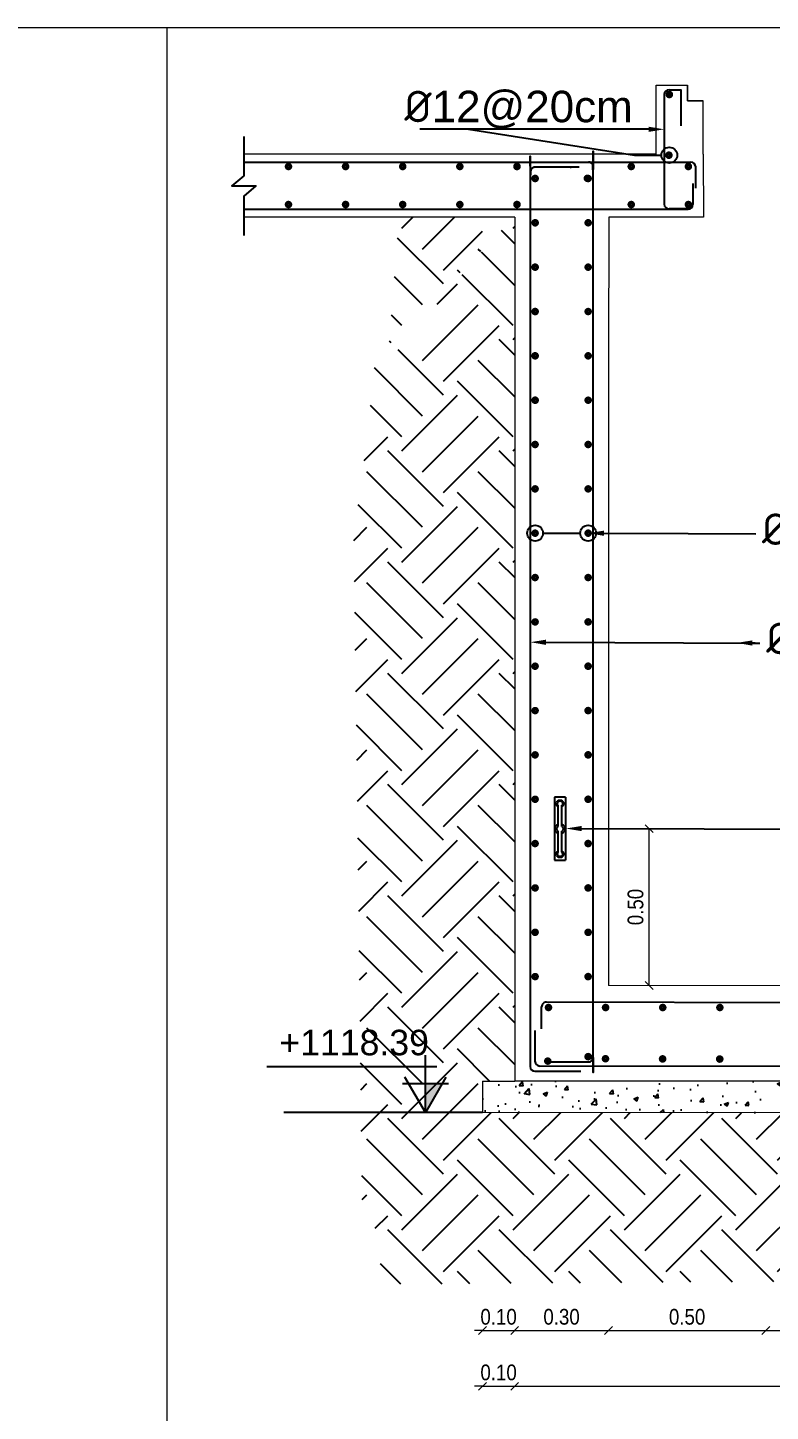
# Model space of a CAD drawing. Header units: metres. Extents: x -55 to 193, y -43 to 92.
# Drawn here: x 145.07 to 154.51, y -6.85 to 10.74 of the extents above; entities that cross this region are included whole.
import ezdxf
from ezdxf import colors
from ezdxf.entities.mleader import LeaderData, LeaderLine
from ezdxf.math import Vec2, Vec3

# ---------------------------------------------------------------- set-up
doc = ezdxf.new("R2010")
doc.units = ezdxf.units.M
doc.header["$MEASUREMENT"] = 0
for name, color, linetype in [('$0$G-G-HATCH', 9, 'Continuous'), ('A-G-HATCH', 9, 'Continuous'), ('A-LEVELS', 9, 'Continuous'), ('L2', 9, 'Continuous'), ('S-BAR', 6, 'Continuous'), ('S-Leaders', 137, 'Continuous'), ('S-Steel', 3, 'Continuous'), ('S-SYMPOLS', 6, 'Continuous'), ('S-Water Stop', 9, 'Continuous'), ('steel', 3, 'Continuous')]:
    doc.layers.add(name, color=color, linetype=linetype)
doc.layers.add('S-CONCRETE', color=2, linetype='Continuous', lineweight=15)
doc.layers.add('S-DIMENSIONS', color=134, linetype='Continuous', lineweight=13)
doc.styles.add('ARIAL', font='arial.ttf')
doc.styles.add('Site 1-200 (m)', font='arial.ttf', dxfattribs={"width": 0.85, "height": 0.2})
doc.styles.add('Tahoma', font='arial.ttf')
doc.dimstyles.new('1-25--', dxfattribs={"dimtxt": 0.36, "dimasz": 0.1, "dimexe": 0.144, "dimexo": 0.144, "dimgap": 0.072, "dimtad": 1, "dimlfac": 0.25, "dimzin": 1, "dimdsep": 46, "dimtxsty": 'Site 1-200 (m)', "dimblk": 'OBLIQUE', "dimcen": 90, "dimse1": 1, "dimse2": 1, "dimclrd": 256, "dimclrt": 256, "dimadec": 3, "dimazin": 0, "dimtfac": 1, "dimtix": 1, "dimtmove": 2, "dimatfit": 3, "dimfxl": 0.144, "dimtolj": 1, "dimlwd": -1, "dimarcsym": 0})

# ---------------------------------------------------------------- blocks, each defined once
blk = doc.blocks.new('_OBLIQUE')
at = {"color": 0, "linetype": 'ByBlock'}
blk.add_line((-0.5, -0.5), (0.5, 0.5), dxfattribs=at)
blk = doc.blocks.new('*D97')
at = {"layer": 'S-DIMENSIONS', "transparency": 16777216}
for p, q in [((150.849, -5.822), (150.749, -5.822)), ((150.849, -5.822), (151.259, -5.822)), ((151.259, -5.822), (151.359, -5.822))]:
    blk.add_line(p, q, dxfattribs=at)
at = {"layer": 'S-DIMENSIONS', "transparency": 16777216, "xscale": 0.1, "yscale": 0.1, "zscale": 0.1}
blk.add_blockref('_OBLIQUE', (150.849, -5.822), dxfattribs=at)
at = {"layer": 'S-DIMENSIONS', "transparency": 16777216, "xscale": 0.1, "yscale": 0.1, "zscale": 0.1, "rotation": 180}
blk.add_blockref('_OBLIQUE', (151.259, -5.822), dxfattribs=at)
at = {"layer": 'S-DIMENSIONS', "transparency": 16777216, "insert": (151.054, -5.648), "char_height": 0.2, "attachment_point": 5, "style": 'Site 1-200 (m)'}
blk.add_mtext('\\A1;0.10', dxfattribs=at)
blk = doc.blocks.new('*D98')
at = {"layer": 'S-DIMENSIONS', "transparency": 16777216}
blk.add_line((151.259, -5.822), (152.449, -5.822), dxfattribs=at)
at = {"layer": 'S-DIMENSIONS', "transparency": 16777216, "xscale": 0.1, "yscale": 0.1, "zscale": 0.1, "rotation": 180}
blk.add_blockref('_OBLIQUE', (151.259, -5.822), dxfattribs=at)
at = {"layer": 'S-DIMENSIONS', "transparency": 16777216, "xscale": 0.1, "yscale": 0.1, "zscale": 0.1}
blk.add_blockref('_OBLIQUE', (152.449, -5.822), dxfattribs=at)
at = {"layer": 'S-DIMENSIONS', "transparency": 16777216, "insert": (151.854, -5.648), "char_height": 0.2, "attachment_point": 5, "style": 'Site 1-200 (m)'}
blk.add_mtext('\\A1;0.30', dxfattribs=at)
blk = doc.blocks.new('*D99')
at = {"layer": 'S-DIMENSIONS', "transparency": 16777216}
blk.add_line((152.449, -5.822), (154.449, -5.822), dxfattribs=at)
at = {"layer": 'S-DIMENSIONS', "transparency": 16777216, "xscale": 0.1, "yscale": 0.1, "zscale": 0.1, "rotation": 180}
blk.add_blockref('_OBLIQUE', (152.449, -5.822), dxfattribs=at)
at = {"layer": 'S-DIMENSIONS', "transparency": 16777216, "xscale": 0.1, "yscale": 0.1, "zscale": 0.1}
blk.add_blockref('_OBLIQUE', (154.449, -5.822), dxfattribs=at)
at = {"layer": 'S-DIMENSIONS', "transparency": 16777216, "insert": (153.449, -5.648), "char_height": 0.2, "attachment_point": 5, "style": 'Site 1-200 (m)'}
blk.add_mtext('\\A1;0.50', dxfattribs=at)
blk = doc.blocks.new('*D100')
at = {"layer": 'S-DIMENSIONS', "transparency": 16777216}
blk.add_line((152.449, -5.822), (162.315, -5.822), dxfattribs=at)
at = {"layer": 'S-DIMENSIONS', "transparency": 16777216, "xscale": 0.1, "yscale": 0.1, "zscale": 0.1, "rotation": 180}
blk.add_blockref('_OBLIQUE', (152.449, -5.822), dxfattribs=at)
at = {"layer": 'S-DIMENSIONS', "transparency": 16777216, "xscale": 0.1, "yscale": 0.1, "zscale": 0.1}
blk.add_blockref('_OBLIQUE', (162.315, -5.822), dxfattribs=at)
at = {"layer": 'S-DIMENSIONS', "transparency": 16777216, "insert": (157.382, -5.649), "char_height": 0.2, "attachment_point": 5, "style": 'Site 1-200 (m)'}
blk.add_mtext('\\A1;2.47', dxfattribs=at)
blk = doc.blocks.new('*D104')
at = {"layer": 'S-DIMENSIONS', "transparency": 16777216}
for p, q in [((150.849, -6.53), (150.749, -6.53)), ((150.849, -6.53), (151.259, -6.53)), ((151.259, -6.53), (151.359, -6.53))]:
    blk.add_line(p, q, dxfattribs=at)
at = {"layer": 'S-DIMENSIONS', "transparency": 16777216, "xscale": 0.1, "yscale": 0.1, "zscale": 0.1}
blk.add_blockref('_OBLIQUE', (150.849, -6.53), dxfattribs=at)
at = {"layer": 'S-DIMENSIONS', "transparency": 16777216, "xscale": 0.1, "yscale": 0.1, "zscale": 0.1, "rotation": 180}
blk.add_blockref('_OBLIQUE', (151.259, -6.53), dxfattribs=at)
at = {"layer": 'S-DIMENSIONS', "transparency": 16777216, "insert": (151.054, -6.355), "char_height": 0.2, "attachment_point": 5, "style": 'Site 1-200 (m)'}
blk.add_mtext('\\A1;0.10', dxfattribs=at)
blk = doc.blocks.new('*D105')
at = {"layer": 'S-DIMENSIONS', "transparency": 16777216}
blk.add_line((151.259, -6.53), (163.523, -6.53), dxfattribs=at)
at = {"layer": 'S-DIMENSIONS', "transparency": 16777216, "xscale": 0.1, "yscale": 0.1, "zscale": 0.1, "rotation": 180}
blk.add_blockref('_OBLIQUE', (151.259, -6.53), dxfattribs=at)
at = {"layer": 'S-DIMENSIONS', "transparency": 16777216, "xscale": 0.1, "yscale": 0.1, "zscale": 0.1}
blk.add_blockref('_OBLIQUE', (163.523, -6.53), dxfattribs=at)
at = {"layer": 'S-DIMENSIONS', "transparency": 16777216, "insert": (157.391, -6.355), "char_height": 0.2, "attachment_point": 5, "style": 'Site 1-200 (m)'}
blk.add_mtext('\\A1;3.07', dxfattribs=at)
blk = doc.blocks.new('*D108')
at = {"layer": 'S-DIMENSIONS', "transparency": 16777216}
blk.add_line((164.61, -1.435), (164.61, -2.651), dxfattribs=at)
at = {"layer": 'S-DIMENSIONS', "transparency": 16777216, "xscale": 0.1, "yscale": 0.1, "zscale": 0.1}
for p, rotation in [((164.61, -1.435), 90), ((164.61, -2.651), 270)]:
    blk.add_blockref('_OBLIQUE', p, dxfattribs=dict(at, rotation=rotation))
at = {"layer": 'S-DIMENSIONS', "transparency": 16777216, "insert": (164.436, -2.043), "char_height": 0.2, "attachment_point": 5, "rotation": 90, "style": 'Site 1-200 (m)'}
blk.add_mtext('\\A1;0.30', dxfattribs=at)
blk = doc.blocks.new('*D109')
at = {"layer": 'S-DIMENSIONS', "transparency": 16777216}
for p, q in [((164.61, -2.653), (164.61, -2.553)), ((164.61, -2.653), (164.61, -3.05)), ((164.61, -3.05), (164.61, -3.15))]:
    blk.add_line(p, q, dxfattribs=at)
at = {"layer": 'S-DIMENSIONS', "transparency": 16777216, "xscale": 0.1, "yscale": 0.1, "zscale": 0.1}
for p, rotation in [((164.61, -2.653), 270), ((164.61, -3.05), 90)]:
    blk.add_blockref('_OBLIQUE', p, dxfattribs=dict(at, rotation=rotation))
at = {"layer": 'S-DIMENSIONS', "transparency": 16777216, "insert": (164.436, -2.852), "char_height": 0.2, "attachment_point": 5, "rotation": 90, "style": 'Site 1-200 (m)'}
blk.add_mtext('\\A1;0.10', dxfattribs=at)
blk = doc.blocks.new('LEV')
at = {"layer": 'A-LEVELS'}
blk.add_hatch(color=254, dxfattribs=at).paths.add_polyline_path([(0.1169, 0.2025), (0, 0.2025), (0, 0)])
for p, q in [((0, 0), (0, 0.405)), ((0.081, 0.324), (-1.119, 0.324)), ((0, 0.2025), (-0.162, 0.2025)), ((0, 0), (-0.1449, 0.2509)), ((0.1449, 0.2509), (0, 0)), ((0.162, 0.2025), (0, 0.2025))]:
    blk.add_line(p, q, dxfattribs=at)
blk = doc.blocks.new('ELEVATION LEVEL')
at = {"layer": 'A-LEVELS', "xscale": -1}
blk.add_blockref('LEV', (0, 0), dxfattribs=at)
at = {"layer": 'A-LEVELS', "style": 'ARIAL'}
blk.add_attdef('+651.35', (0.1128, 0.425), '', height=0.22, rotation=359.99934, dxfattribs=at)
blk = doc.blocks.new('A$C10643E65')
at = {"layer": 'L2'}
for p, q in [((-0.69, -0.002), (-0.69, 0.122)), ((-0.69, 0.122), (0.01, 0.122)), ((-0.367, 0.081), (-0.601, 0.081)), ((-0.367, 0.039), (-0.601, 0.039)), ((-0.079, 0.081), (-0.313, 0.081)), ((-0.079, 0.039), (-0.313, 0.039)), ((0.01, 0.122), (0.01, -0.002)), ((-0.69, -0.002), (0.01, -0.002))]:
    blk.add_line(p, q, dxfattribs=at)
for centre, radius, start, end in [((-0.621, 0.06), 0.0386, 32.2293, 327.7707), ((-0.621, 0.06), 0.0283, 46.6545, 313.3455), ((-0.34, 0.06), 0.0546, 22.1414, 157.8586), ((-0.34, 0.06), 0.0546, 202.1414, 337.8586), ((-0.34, 0.06), 0.034, 37.2189, 142.7811), ((-0.34, 0.06), 0.034, 217.2189, 322.7811), ((-0.059, 0.06), 0.0386, 212.2293, 147.7707), ((-0.059, 0.06), 0.0283, 226.6545, 133.3455)]:
    blk.add_arc(centre, radius, start, end, dxfattribs=at)
blk = doc.blocks.new('*D274')
at = {"layer": 'S-DIMENSIONS', "transparency": 16777216}
blk.add_line((152.968, -1.435), (152.968, 0.558), dxfattribs=at)
at = {"layer": 'S-DIMENSIONS', "transparency": 16777216, "xscale": 0.1, "yscale": 0.1, "zscale": 0.1}
for p, rotation in [((152.968, 0.558), 90), ((152.968, -1.435), 270)]:
    blk.add_blockref('_OBLIQUE', p, dxfattribs=dict(at, rotation=rotation))
at = {"layer": 'S-DIMENSIONS', "transparency": 16777216, "insert": (152.794, -0.439), "char_height": 0.2, "attachment_point": 5, "rotation": 90, "style": 'Site 1-200 (m)'}
blk.add_mtext('\\A1;0.50', dxfattribs=at)

msp = doc.modelspace()

# ---------------------------------------------------------------- hatches: boundary and pattern name
at = {"layer": '$0$G-G-HATCH'}
h = msp.add_hatch(dxfattribs=at)
h.set_pattern_fill('AR-CONC', color=256, scale=0.08)
h.set_pattern_definition([(50, (126.31183, -3160.25046), (0.573808146, -0.05020171), [0.06, -0.66]), (355, (126.31183, -3160.25046), (-0.11100107, 0.60175371), [0.048, -0.528]), (100.451444, (126.35965, -3160.25465), (0.46280708, 0.55155199), [0.05099215, -0.56091369]), (46.1842, (126.3118, -3160.09046), (0.85379306, -0.13241542), [0.09, -0.99]), (96.635635, (126.383, -3160.1015), (0.74772956, 0.77929488), [0.07648827, -0.841371]), (351.184164, (126.3118, -3160.0905), (0.74772956, 0.77929488), [0.072, -0.792]), (21, (126.39183, -3160.13046), (0.47752564, -0.32209511), [0.06, -0.66]), (326, (126.39183, -3160.13046), (0.19465227, 0.58012004), [0.048, -0.528]), (71.451445, (126.4316, -3160.1573), (0.6721779, 0.25802492), [0.05099215, -0.56091369]), (37.5, (126.31183, -3160.25046), (0.009727884, 0.266315083), [0, -0.5216, 0, -0.536, 0, -0.53]), (7.5, (126.31183, -3160.25046), (0.21045563, 0.31552937), [0, -0.3056, 0, -0.5096, 0, -0.202]), (327.5, (126.13343, -3160.25046), (0.427057949, -0.018043897), [0, -0.2, 0, -0.624, 0, -0.828]), (317.5, (126.05343, -3160.25046), (0.466548935, 0.080083986), [0, -0.26, 0, -0.4144, 0, -0.588])])
h.paths.add_polyline_path([(163.915, -2.66), (150.849, -2.65), (150.849, -3.05), (163.915, -3.06)])
at = {"layer": 'A-G-HATCH'}
h = msp.add_hatch(dxfattribs=at)
h.set_pattern_fill('EARTH', color=256, scale=4, angle=45)
h.set_pattern_definition([(45, (126.3118, -3165.8384), (1e-16, 1.41421356), [1, -1]), (45, (126.0467, -3165.5732), (1e-16, 1.41421356), [1, -1]), (45, (125.7815, -3165.308), (1e-16, 1.41421356), [1, -1]), (135, (125.7815, -3165.1313), (-1.41421356, 2e-16), [1, -1]), (135, (126.0467, -3164.8661), (-1.41421356, 2e-16), [1, -1]), (135, (126.3118, -3164.6009), (-1.41421356, 2e-16), [1, -1])])
h.paths.add_polyline_path([(149.645, 6.487), (150.849, 7.897), (150.849, 8.329), (149.793, 8.329)], flags=16)
h.paths.add_polyline_path([(151.259, 8.329), (149.489, 6.529), (149.373, 5.422), (149.214, 4.25), (149.271, 0.144), (149.319, -4.151), (149.473, -4.414), (149.556, -4.999), (149.805, -5.234), (157.002, -5.184), (165.401, -5.116), (165.436, -4.905), (165.467, -4.494), (165.435, -4.223), (165.486, -1.68), (165.558, -1.255), (165.53, -0.485), (165.544, 1.215), (165.547, 2.88), (165.596, 6.033), (165.367, 8.329), (163.522, 8.33), (163.523, -2.66), (163.915, -2.66), (163.915, -3.06), (150.849, -3.05), (150.849, -2.65), (151.259, -2.65)])

# ---------------------------------------------------------------- linework, layer by layer
at = {"layer": 'A-LEVELS'}
msp.add_line((150.849, -3.05, 26.423), (148.328, -3.05, 26.423), dxfattribs=at)
at = {"layer": 'S-BAR', "const_width": 0.0495}
for points, elevation in [([(153.247, 9.888, 1), (153.2, 9.888, 1)], -619.291), ([(153.241, 9.117, 1), (153.194, 9.117, 1)], -619.291), ([(148.408, 8.973, 1), (148.362, 8.973, 1)], 26.423), ([(149.134, 8.973, 1), (149.087, 8.973, 1)], 26.423), ([(149.859, 8.973, 1), (149.813, 8.973, 1)], 26.423), ([(150.585, 8.973, 1), (150.539, 8.973, 1)], 26.423), ([(151.311, 8.973, 1), (151.264, 8.973, 1)], 26.423), ([(152.762, 8.973, 1), (152.716, 8.973, 1)], 26.423), ([(153.488, 8.973, 1), (153.442, 8.973, 1)], 26.423), ([(151.542, 8.821, 1), (151.495, 8.821, 1)], 26.445), ([(152.205, 8.823, 1), (152.159, 8.823, 1)], 26.445), ([(152.215, 8.821, 1), (152.169, 8.821, 1)], 26.445), ([(148.408, 8.49, 1), (148.362, 8.49, 1)], 26.423), ([(149.134, 8.49, 1), (149.087, 8.49, 1)], 26.423), ([(149.859, 8.49, 1), (149.813, 8.49, 1)], 26.423), ([(150.585, 8.49, 1), (150.539, 8.49, 1)], 26.423), ([(151.311, 8.49, 1), (151.264, 8.49, 1)], 26.423), ([(152.762, 8.49, 1), (152.716, 8.49, 1)], 26.423), ([(153.488, 8.49, 1), (153.442, 8.49, 1)], 26.423), ([(151.542, 8.258, 1), (151.495, 8.258, 1)], 26.445), ([(152.215, 8.258, 1), (152.169, 8.258, 1)], 26.445), ([(151.542, 7.694, 1), (151.495, 7.694, 1)], 26.445), ([(152.215, 7.694, 1), (152.169, 7.694, 1)], 26.445), ([(151.542, 7.13, 1), (151.495, 7.13, 1)], 26.445), ([(152.215, 7.13, 1), (152.169, 7.13, 1)], 26.445), ([(151.542, 6.567, 1), (151.495, 6.567, 1)], 26.445), ([(152.215, 6.567, 1), (152.169, 6.567, 1)], 26.445), ([(151.542, 6.003, 1), (151.495, 6.003, 1)], 26.445), ([(152.215, 6.003, 1), (152.169, 6.003, 1)], 26.445), ([(151.541, 5.44, 1), (151.495, 5.44, 1)], 26.445), ([(152.215, 5.44, 1), (152.169, 5.44, 1)], 26.445), ([(151.541, 4.876, 1), (151.495, 4.876, 1)], 26.445), ([(152.215, 4.876, 1), (152.169, 4.876, 1)], 26.445), ([(151.541, 4.313, 1), (151.495, 4.313, 1)], 26.445), ([(152.215, 4.313, 1), (152.169, 4.313, 1)], 26.445), ([(151.541, 3.749, 1), (151.495, 3.749, 1)], 26.445), ([(152.215, 3.749, 1), (152.169, 3.749, 1)], 26.445), ([(151.541, 3.185, 1), (151.495, 3.185, 1)], 26.445), ([(152.215, 3.185, 1), (152.168, 3.185, 1)], 26.445), ([(151.541, 2.622, 1), (151.495, 2.622, 1)], 26.445), ([(152.215, 2.622, 1), (152.168, 2.622, 1)], 26.445), ([(151.541, 2.058, 1), (151.495, 2.058, 1)], 26.445), ([(152.215, 2.058, 1), (152.168, 2.058, 1)], 26.445), ([(151.541, 1.495, 1), (151.495, 1.495, 1)], 26.445), ([(152.215, 1.495, 1), (152.168, 1.495, 1)], 26.445), ([(151.541, 0.931, 1), (151.495, 0.931, 1)], 26.445), ([(152.215, 0.931, 1), (152.168, 0.931, 1)], 26.445), ([(151.541, 0.368, 1), (151.495, 0.368, 1)], 26.445), ([(152.215, 0.368, 1), (152.168, 0.368, 1)], 26.445), ([(151.541, -0.196, 1), (151.495, -0.196, 1)], 26.445), ([(152.215, -0.196, 1), (152.168, -0.196, 1)], 26.445), ([(151.541, -0.76, 1), (151.495, -0.76, 1)], 26.445), ([(152.215, -0.76, 1), (152.168, -0.76, 1)], 26.445), ([(151.541, -1.323, 1), (151.495, -1.323, 1)], 26.445), ([(152.215, -1.323, 1), (152.168, -1.323, 1)], 26.445), ([(151.711, -1.716, 1), (151.665, -1.716, 1)], 26.423), ([(152.437, -1.716, 1), (152.39, -1.716, 1)], 26.423), ([(153.163, -1.716, 1), (153.116, -1.716, 1)], 26.423), ([(153.888, -1.716, 1), (153.842, -1.716, 1)], 26.423), ([(151.702, -2.397, 1), (151.656, -2.397, 1)], 26.423), ([(152.215, -2.34, 1), (152.168, -2.34, 1)], 26.445), ([(152.435, -2.367, -1), (152.389, -2.367, -1)], 26.423), ([(153.161, -2.369, -1), (153.114, -2.369, -1)], 26.423), ([(153.887, -2.371, -1), (153.84, -2.371, -1)], 26.423)]:
    msp.add_lwpolyline(points, format="xyb", close=True, dxfattribs=dict(at, elevation=elevation))
at = {"layer": 'S-CONCRETE'}
for p, q in [((153.454, 10.009, 26.445), (153.454, 9.809, 26.445)), ((153.454, 9.809, 26.445), (153.454, 10.009, 26.445)), ((153.654, 9.809, 26.445), (153.454, 9.809, 26.445)), ((153.454, 9.809, 26.445), (153.654, 9.809, 26.445)), ((153.654, 9.129, 26.445), (153.654, 9.809, 26.445)), ((153.054, 9.129, 26.442), (147.818, 9.129, 26.422)), ((153.654, 9.129, 26.445), (153.658, 8.329, 26.445)), ((151.259, 8.329, 26.445), (147.818, 8.329, 26.422)), ((151.259, 8.329, 26.445), (151.259, 6.529, 26.423)), ((152.455, 8.329, 26.445), (152.449, 6.529, 26.423)), ((153.658, 8.329, 26.445), (152.455, 8.329, 26.445)), ((151.259, 6.529, 26.423), (151.259, -2.65, 26.423)), ((152.449, 6.529, 26.423), (152.449, -1.435, 26.423)), ((162.315, -1.448, 26.417), (152.449, -1.435, 26.423)), ((150.849, -2.65, 26.423), (150.849, -3.05, 26.423)), ((150.849, -2.65, 26.423), (151.259, -2.65, 26.423)), ((163.523, -2.66, 26.423), (151.259, -2.65, 26.423)), ((163.915, -3.06, 26.423), (150.849, -3.05, 26.423))]:
    msp.add_line(p, q, dxfattribs=at)
at = {"layer": 'S-CONCRETE', "elevation": 26.423}
msp.add_lwpolyline([(153.054, 9.129), (153.054, 10.009), (153.454, 10.009)], dxfattribs=at)
at = {"layer": 'S-DIMENSIONS', "elevation": 26.423}
msp.add_lwpolyline([(90.785, 10.738), (171.585, 10.738), (171.585, -42.362), (90.785, -42.362)], close=True, dxfattribs=at)
at = {"layer": 'S-DIMENSIONS'}
msp.add_polyline3d([(146.839, 10.738, 26.423), (146.839, -9.714, 476.576), (159.205, -9.714, 476.576), (159.205, -13.963, 0), (171.585, -13.963, 0)], dxfattribs=at)
at = {"layer": 'S-Leaders'}
for p, q in [((150.671, 9.446, 26.445), (152.781, 9.117, 26.445)), ((152.781, 9.117, 26.445), (153.123, 9.117, 26.445)), ((151.618, 4.313, 26.445), (152.092, 4.313, 26.445))]:
    msp.add_line(p, q, dxfattribs=at)
at = {"layer": 'S-Leaders', "linetype": 'ByBlock', "lineweight": -2, "elevation": 26.445}
msp.add_lwpolyline([(152.981, 9.446), (150.052, 9.446)], dxfattribs=at)
at = {"layer": 'S-Leaders'}
for centre in [(153.223, 9.117, 26.445), (151.518, 4.313, 26.445), (152.192, 4.313, 26.445)]:
    msp.add_circle(centre, 0.1, dxfattribs=at)
msp.add_solid([(152.959, 9.479, 26.445), (153.159, 9.446, 26.445), (152.959, 9.413, 26.445)], dxfattribs=at)
at = {"layer": 'S-Steel'}
for p, q in [((153.159, 9.887, 26.445), (153.159, 8.494, 26.445)), ((147.818, 9.029, 26.423), (153.498, 9.029, 26.423)), ((153.558, 8.698, 26.423), (153.558, 8.969, 26.423)), ((153.523, 8.759, 26.423), (153.523, 8.489, 26.423)), ((147.818, 8.429, 26.423), (153.463, 8.429, 26.423)), ((151.601, -1.985, 26.423), (151.601, -1.707, 26.423)), ((151.517, -2.399, -1265.048), (151.517, -2.007, -410.795)), ((151.652, -2.407, 672.179), (152.196, -2.407, 672.179)), ((151.516, -2.526, 672.179), (152.099, -2.526, 672.179))]:
    msp.add_line(p, q, dxfattribs=at)
at = {"layer": 'S-Steel', "elevation": 26.445}
msp.add_lwpolyline([(153.219, 9.947), (153.368, 9.947), (153.368, 9.49)], dxfattribs=at)
at = {"layer": 'S-Steel'}
for centre, radius, start, end in [((153.219, 9.887, 26.445), 0.06, 90, 180), ((153.498, 8.969, 26.423), 0.06, 0, 90), ((153.463, 8.489, 26.423), 0.06, 270, 0), ((151.661, -1.707, -619.313), 0.06, 88.9295, 179.9997), ((151.578, -2.398, 1317.894), 0.0617, 180.6539, 268.4212), ((151.516, -2.466, 26.443), 0.06, 180, 270)]:
    msp.add_arc(centre, radius, start, end, dxfattribs=at)
at = {"layer": 'S-SYMPOLS', "elevation": 26.423}
msp.add_lwpolyline([(147.818, 9.356), (147.818, 8.856), (147.666, 8.729), (147.971, 8.729), (147.818, 8.597), (147.818, 8.097)], dxfattribs=at)
at = {"layer": 'steel'}
for p, q in [((151.666, 9.029, 26.438), (152.198, 9.029, 26.438)), ((153.492, 8.434, 26.445), (153.219, 8.434, 26.445)), ((153.492, 8.434, 26.445), (153.219, 8.434, 26.445)), ((163.312, -1.675, -619.291), (151.662, -1.647, -619.313)), ((163.397, -2.487, -619.291), (151.577, -2.46, 26.423))]:
    msp.add_line(p, q, dxfattribs=at)
msp.add_arc((153.219, 8.494, 26.445), 0.06, 180, 270, dxfattribs=at)
for points, weights, knots in [([(152.196, -2.407, 26.443), (152.256, -2.407, 26.443), (152.256, -2.347, 26.443), (152.256, 3.117, 26.44), (152.256, 8.969, 26.438), (152.257, 8.994, 26.438), (152.24, 9.011, 26.438), (152.223, 9.029, 26.438), (152.198, 9.029, 26.438)], [1, 0.707106781187, 1, 1, 1, 0.918961956434, 1, 0.918961956434, 1], [0, 0, 0, 1.570796, 1.570796, 2.570796, 2.570796, 3.381509, 3.381509, 4.192221, 4.192221, 4.192221]), ([(152.076, 8.964, 26.438), (151.797, 8.964, 26.438), (151.518, 8.964, 26.438), (151.459, 8.963, 26.438), (151.456, 8.904, 26.438), (151.456, 3.025, 26.441), (151.456, -2.466, 26.443)], [1, 1, 1, 0.724392978227, 1, 1, 1], [0, 0, 0, 1, 1, 2.521286, 2.521286, 3.521286, 3.521286, 3.521286])]:
    msp.add_rational_spline(points, weights, degree=2, knots=knots, dxfattribs=at)

# ---------------------------------------------------------------- block references
at = {"layer": 'A-LEVELS'}
ref = msp.add_blockref('ELEVATION LEVEL', (150.125, -3.052, 26.423), dxfattribs=dict(at, xscale=-1.8, yscale=1.8, zscale=1.8))
ref.add_attrib('+651.35', '+1118.39', (148.269, -2.323, 26.423), dxfattribs={"height": 0.324, "rotation": 0.0007, "style": 'ARIAL'})
at = {"layer": 'S-Water Stop', "xscale": -1.142857142857143, "yscale": 1.142857142857143, "zscale": 1.142857142857143, "rotation": 90.00000003732345}
msp.add_blockref('A$C10643E65', (151.903, 0.167, 26.423), dxfattribs=at)

# ---------------------------------------------------------------- texts
at = {"layer": 'S-Leaders', "insert": (149.857, 9.936, 26.445), "char_height": 0.4, "attachment_point": 1, "style": 'Tahoma'}
msp.add_mtext('{\\fISOCPEUR|b0|i0|c0|p34;%%C}12@20cm ', dxfattribs=at)

# ---------------------------------------------------------------- dimensions: what is measured, and where the dimension line sits
at = {"layer": 'S-DIMENSIONS'}
for base, p1, p2, picture, middle in [((152.449, -5.822, 26.423), (151.259, -2.65, 26.423), (152.449, 0.562, 26.423), '*D98', (151.854, -5.648, 26.423)), ((154.449, -5.822, 26.423), (152.449, 0.562, 26.423), (154.449, -1.438, 26.423), '*D99', (153.449, -5.648, 26.423)), ((162.315, -5.822, 26.423), (152.449, -1.435, 26.423), (162.315, -1.448, 26.417), '*D100', (157.382, -5.649, 26.423)), ((151.259, -5.822, 26.423), (150.849, -2.65, 26.423), (151.259, -2.65, 26.423), '*D97', (151.054, -5.648, 26.423)), ((151.259, -6.53, 26.423), (150.849, -2.65, 26.423), (151.259, -2.65, 26.423), '*D104', (151.054, -6.355, 26.423)), ((163.523, -6.53, 26.423), (151.259, -2.65, 26.423), (163.523, -2.66, 26.423), '*D105', (157.391, -6.355, 26.423))]:
    dim = msp.add_linear_dim(base=base, p1=p1, p2=p2, dimstyle='1-25--', dxfattribs=at)
    dim.commit()
    dim.dimension.update_dxf_attribs({"geometry": picture, "text_midpoint": middle})
for base, p1, p2, picture, middle in [((152.968, 0.558), (152.449, -1.435, 26.423), (152.449, 0.558, 26.423), '*D274', (152.794, -0.439)), ((164.61, -2.651, 26.423), (152.449, -1.435, 26.423), (152.448, -2.651, 26.423), '*D108', (164.436, -2.043, 26.423)), ((164.61, -3.05, 26.423), (154.448, -2.653, 26.423), (150.849, -3.05, 26.423), '*D109', (164.436, -2.852, 26.423))]:
    dim = msp.add_linear_dim(base=base, p1=p1, p2=p2, angle=90, dimstyle='1-25--', dxfattribs=at)
    dim.commit()
    dim.dimension.update_dxf_attribs({"geometry": picture, "text_midpoint": middle})

# ---------------------------------------------------------------- leaders
at = {"layer": 'S-Leaders'}
ml = msp.add_multileader_mtext('Standard', dxfattribs=at)
ml.set_content('{\\fISOCPEUR|b0|i0|c0|p34;%%C}12@15cm (H)', color=256, style='Tahoma')
ml.set_leader_properties(color=256)
ml.build(insert=Vec2(0, 0))
ml.multileader.update_dxf_attribs({"dogleg_length": 20, "arrow_head_size": 0.2})
ctx = ml.context
ctx.base_point, ctx.char_height, ctx.arrow_head_size, ctx.landing_gap_size, ctx.plane_origin, ctx.plane_x_axis, ctx.plane_y_axis = Vec3(154.32, 4.306, 26.445), 0.4, 0.2, 0.08, Vec3(155.344, 4.709, 26.445), Vec3(0.999995, -0.00325), Vec3(0.00325, 0.999995)
ctx.attachment_type = 1
notes = []
notes.append((ctx, [(0, (1, 1, 0), (153.463, 4.308, 26.445), (0.999995, -0.00325), 0.857, [(0, [(152.192, 4.313, 26.445), (153.463, 4.308, 26.445)], 0, [])])]))
ctx.mtext.insert, ctx.mtext.text_direction, ctx.mtext.rotation, ctx.mtext.flow_direction = Vec3(154.401, 4.564, 26.445), Vec3(0.999995, -0.00325), 6.279936, 5
ml = msp.add_multileader_mtext('Standard', dxfattribs=at)
ml.set_content('{\\fISOCPEUR|b0|i0|c0|p34;%%C}14@15cm (V) ', color=256, style='Tahoma')
ml.set_leader_properties(color=256)
ml.build(insert=Vec2(0, 0))
ml.multileader.update_dxf_attribs({"dogleg_length": 20, "arrow_head_size": 0.2})
ctx = ml.context
ctx.base_point, ctx.char_height, ctx.arrow_head_size, ctx.landing_gap_size, ctx.plane_origin, ctx.plane_x_axis, ctx.plane_y_axis = Vec3(154.374, 2.917, 26.445), 0.4, 0.2, 0.08, Vec3(156.201, 5.55, 26.445), Vec3(0.999995, -0.00325), Vec3(0.00325, 0.999995)
ctx.attachment_type = 1
notes.append((ctx, [(0, (1, 1, 0), (154.278, 2.917, 26.445), (0.999995, -0.00325), 0.0962, [(0, [(154.077, 2.918, 26.445), (154.313, 2.917, 26.445)], 0, []), (1, [(151.456, 2.927, 26.445)], 0, [])])]))
ctx.mtext.insert, ctx.mtext.text_direction, ctx.mtext.rotation, ctx.mtext.flow_direction = Vec3(154.455, 3.175, 26.445), Vec3(0.999995, -0.00325), 6.279936, 5
at = {"layer": 'S-Leaders', "ltscale": 0.05}
ml = msp.add_multileader_mtext('Standard', dxfattribs=at)
ml.set_content('  ', color=256, style='Tahoma')
ml.set_leader_properties(color=256)
ml.build(insert=Vec2(0, 0))
ml.multileader.update_dxf_attribs({"text_left_attachment_type": 6, "text_right_attachment_type": 6, "dogleg_length": 20, "arrow_head_size": 0.2})
ctx = ml.context
ctx.base_point, ctx.char_height, ctx.arrow_head_size, ctx.landing_gap_size, ctx.plane_origin, ctx.plane_x_axis, ctx.plane_y_axis = Vec3(156.449, 0.543, 26.423), 0.4, 0.2, 0.00004, Vec3(147.909, 2.818, 26.423), Vec3(0.999999, -0.001554), Vec3(0.001554, 0.999999)
ctx.left_attachment, ctx.right_attachment, ctx.attachment_type = 6, 6, 1
notes.append((ctx, [(0, (1, 1, 0), (156.369, 0.543, 26.423), (0.999999, -0.001554), 0.08, [(0, [(151.908, 0.559, 26.423), (153.667, 0.556, 26.423)], 0, [])])]))
ctx.mtext.insert, ctx.mtext.text_direction, ctx.mtext.rotation, ctx.mtext.flow_direction = Vec3(156.449, 0.943, 26.423), Vec3(0.999999, -0.001554), 6.281631, 5
for ctx, leaders in notes:
    for number, flags, end, landing, length, lines in leaders:
        leader = LeaderData()
        leader.index, (leader.has_last_leader_line, leader.has_dogleg_vector, leader.attachment_direction) = number, flags
        leader.last_leader_point, leader.dogleg_vector, leader.dogleg_length = Vec3(end), Vec3(landing), length
        for number, points, colour, breaks in lines:
            line = LeaderLine()
            line.index, line.vertices, line.color, line.breaks = number, Vec3.list(points), colors.encode_raw_color(colour), breaks
            leader.lines.append(line)
        ctx.leaders.append(leader)

doc.saveas('drawing.dxf')
